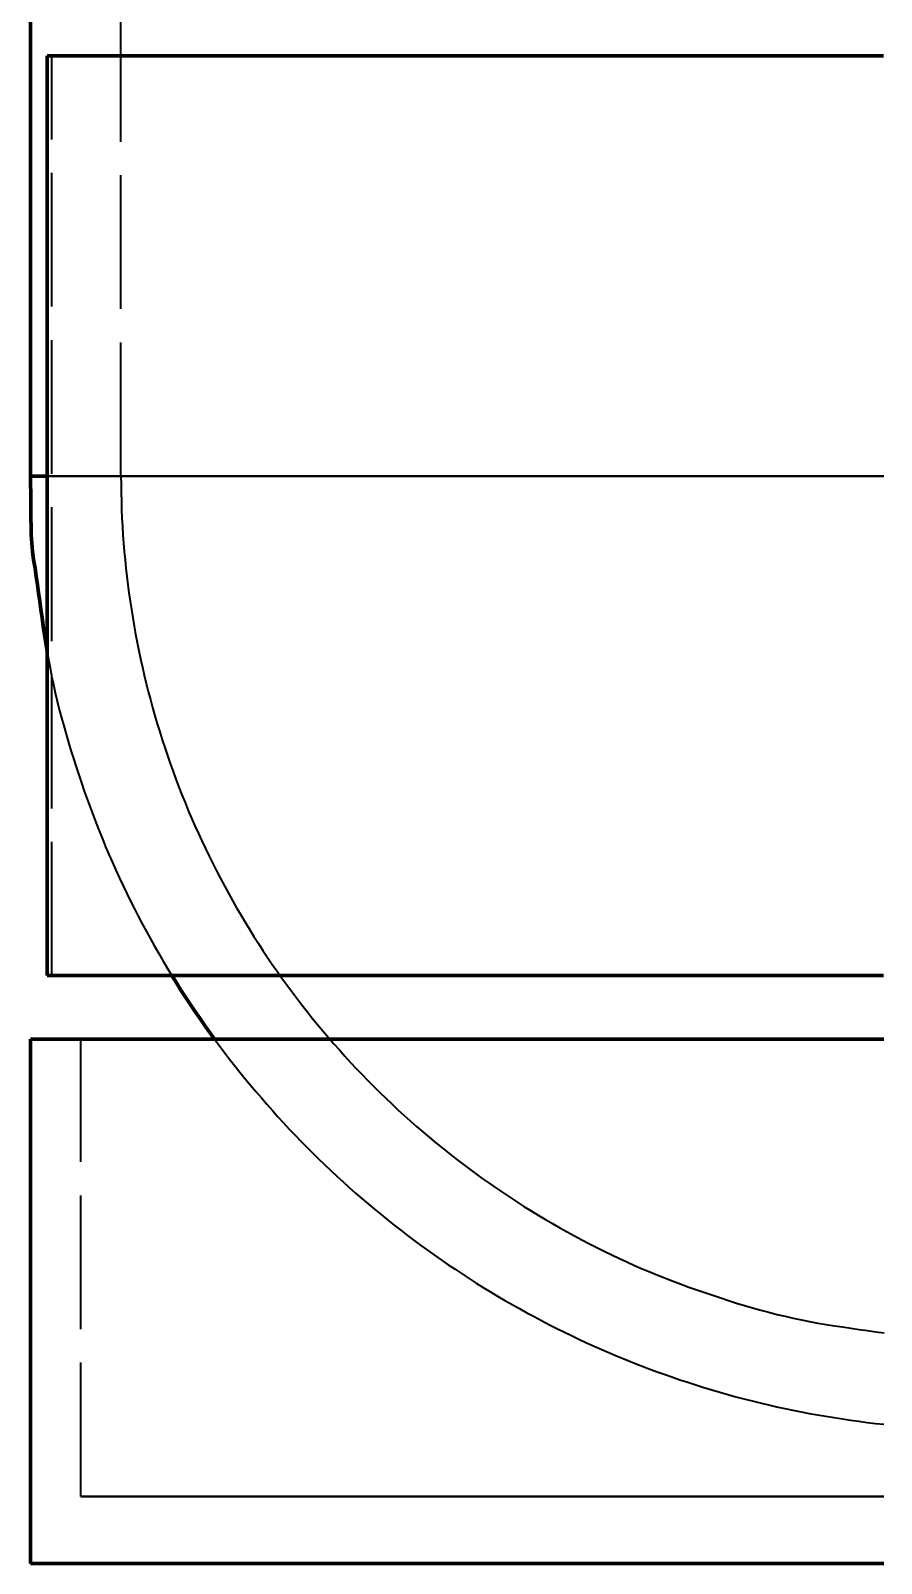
# Model space of a CAD drawing. Header units: millimetres. Extents: x 0 to 2382, y 0 to 420.
# Drawn here: x 295.99 to 321.42, y 135.95 to 181.77 of the extents above; entities that cross this region are included whole.
import ezdxf

# ---------------------------------------------------------------- set-up
doc = ezdxf.new("R2010")
doc.units = ezdxf.units.MM
doc.linetypes.add('IRAM-E-TRAZOS', pattern=[5, 4, -1])
doc.layers.add('01-VISIBLE', color=7, linetype='CONTINUOUS', lineweight=70)
doc.layers.add('02-OCULTA', color=4, linetype='IRAM-E-TRAZOS', lineweight=35)

msp = doc.modelspace()

# ---------------------------------------------------------------- linework, layer by layer
at = {"layer": '01-VISIBLE'}
for p, q in [((295.995, 168.451), (295.995, 248.76)), ((296.485, 153.521), (296.485, 181.021)), ((295.995, 135.951), (295.995, 151.626))]:
    msp.add_line(p, q, dxfattribs=at)
for points in [[(296.485, 181.021), (296.735, 181.021), (296.985, 181.021), (297.235, 181.021), (297.485, 181.021), (297.735, 181.021), (297.985, 181.021), (298.235, 181.021), (298.485, 181.021), (298.735, 181.021), (298.985, 181.021), (299.235, 181.021), (299.485, 181.021), (299.735, 181.021), (299.985, 181.021), (300.235, 181.021), (300.485, 181.021), (300.735, 181.021), (300.985, 181.021), (301.236, 181.021), (301.486, 181.021), (301.736, 181.021), (301.986, 181.021), (302.236, 181.021), (302.486, 181.021), (302.736, 181.021), (302.986, 181.021), (303.236, 181.021), (303.486, 181.021), (303.736, 181.021), (303.986, 181.021), (304.236, 181.021), (304.486, 181.021), (304.736, 181.021), (304.986, 181.021), (305.236, 181.021), (305.486, 181.021), (305.736, 181.021), (305.986, 181.021), (306.236, 181.021), (306.486, 181.021), (306.736, 181.021), (306.986, 181.021), (307.236, 181.021), (307.486, 181.021), (307.736, 181.021), (307.986, 181.021), (308.236, 181.021), (308.486, 181.021), (308.736, 181.021), (308.986, 181.021), (309.236, 181.021), (309.486, 181.021), (309.736, 181.021), (309.986, 181.021), (310.236, 181.021), (310.486, 181.021), (310.736, 181.021), (310.986, 181.021), (311.237, 181.021), (311.487, 181.021), (311.737, 181.021), (311.987, 181.021), (312.237, 181.021), (312.487, 181.021), (312.737, 181.021), (312.987, 181.021), (313.237, 181.021), (313.487, 181.021), (313.737, 181.021), (313.987, 181.021), (314.237, 181.021), (314.487, 181.021), (314.737, 181.021), (314.987, 181.021), (315.237, 181.021), (315.487, 181.021), (315.737, 181.021), (315.987, 181.021), (316.237, 181.021), (316.487, 181.021), (316.737, 181.021), (316.987, 181.021), (317.237, 181.021), (317.487, 181.021), (317.737, 181.021), (317.987, 181.021), (318.237, 181.021), (318.487, 181.021), (318.737, 181.021), (318.987, 181.021), (319.237, 181.021), (319.487, 181.021), (319.737, 181.021), (319.987, 181.021), (320.237, 181.021), (320.487, 181.021), (320.737, 181.021), (320.988, 181.021), (321.238, 181.021), (321.488, 181.021)], [(295.995, 168.451), (296.077, 168.451), (296.158, 168.451), (296.24, 168.451), (296.322, 168.451), (296.403, 168.451), (296.485, 168.451)], [(295.995, 168.451), (295.995, 168.201), (295.996, 167.95), (295.997, 167.7), (295.999, 167.45), (296.003, 167.199), (296.008, 166.949), (296.015, 166.698), (296.028, 166.448), (296.049, 166.199), (296.083, 165.951), (296.125, 165.704), (296.163, 165.456), (296.198, 165.208), (296.232, 164.96), (296.266, 164.712), (296.3, 164.464), (296.335, 164.216), (296.37, 163.968), (296.407, 163.72), (296.445, 163.472), (296.485, 163.225)], [(296.485, 153.521), (296.735, 153.521), (296.985, 153.521), (297.235, 153.521), (297.485, 153.521), (297.735, 153.521), (297.985, 153.521), (298.235, 153.521), (298.485, 153.521), (298.735, 153.521), (298.985, 153.521), (299.235, 153.521), (299.485, 153.521), (299.735, 153.521), (299.985, 153.521), (300.235, 153.521), (300.485, 153.521), (300.735, 153.521), (300.985, 153.521), (301.236, 153.521), (301.486, 153.521), (301.736, 153.521), (301.986, 153.521), (302.236, 153.521), (302.486, 153.521), (302.736, 153.521), (302.986, 153.521), (303.236, 153.521), (303.486, 153.521), (303.736, 153.521), (303.986, 153.521), (304.236, 153.521), (304.486, 153.521), (304.736, 153.521), (304.986, 153.521), (305.236, 153.521), (305.486, 153.521), (305.736, 153.521), (305.986, 153.521), (306.236, 153.521), (306.486, 153.521), (306.736, 153.521), (306.986, 153.521), (307.236, 153.521), (307.486, 153.521), (307.736, 153.521), (307.986, 153.521), (308.236, 153.521), (308.486, 153.521), (308.736, 153.521), (308.986, 153.521), (309.236, 153.521), (309.486, 153.521), (309.736, 153.521), (309.986, 153.521), (310.236, 153.521), (310.486, 153.521), (310.736, 153.521), (310.986, 153.521), (311.237, 153.521), (311.487, 153.521), (311.737, 153.521), (311.987, 153.521), (312.237, 153.521), (312.487, 153.521), (312.737, 153.521), (312.987, 153.521), (313.237, 153.521), (313.487, 153.521), (313.737, 153.521), (313.987, 153.521), (314.237, 153.521), (314.487, 153.521), (314.737, 153.521), (314.987, 153.521), (315.237, 153.521), (315.487, 153.521), (315.737, 153.521), (315.987, 153.521), (316.237, 153.521), (316.487, 153.521), (316.737, 153.521), (316.987, 153.521), (317.237, 153.521), (317.487, 153.521), (317.737, 153.521), (317.987, 153.521), (318.237, 153.521), (318.487, 153.521), (318.737, 153.521), (318.987, 153.521), (319.237, 153.521), (319.487, 153.521), (319.737, 153.521), (319.987, 153.521), (320.237, 153.521), (320.487, 153.521), (320.737, 153.521), (320.988, 153.521), (321.238, 153.521), (321.488, 153.521)], [(300.219, 153.521), (300.353, 153.305), (300.489, 153.091), (300.626, 152.878), (300.766, 152.666), (300.907, 152.456), (301.05, 152.246), (301.195, 152.038), (301.342, 151.832), (301.491, 151.626)], [(295.995, 151.626), (296.245, 151.626), (296.495, 151.626), (296.745, 151.626), (296.995, 151.626), (297.245, 151.626), (297.495, 151.626), (297.745, 151.626), (297.995, 151.626), (298.245, 151.626), (298.495, 151.626), (298.745, 151.626), (298.995, 151.626), (299.245, 151.626), (299.495, 151.626), (299.745, 151.626), (299.995, 151.626), (300.245, 151.626), (300.495, 151.626), (300.745, 151.626), (300.995, 151.626), (301.245, 151.626), (301.495, 151.626), (301.745, 151.626), (301.995, 151.626), (302.245, 151.626), (302.495, 151.626), (302.745, 151.626), (302.995, 151.626), (303.245, 151.626), (303.495, 151.626), (303.745, 151.626), (303.995, 151.626), (304.245, 151.626), (304.495, 151.626), (304.745, 151.626), (304.995, 151.626), (305.245, 151.626), (305.495, 151.626), (305.745, 151.626), (305.995, 151.626), (306.245, 151.626), (306.495, 151.626), (306.745, 151.626), (306.995, 151.626), (307.245, 151.626), (307.495, 151.626), (307.745, 151.626), (307.995, 151.626), (308.245, 151.626), (308.495, 151.626), (308.745, 151.626), (308.995, 151.626), (309.245, 151.626), (309.495, 151.626), (309.745, 151.626), (309.995, 151.626), (310.245, 151.626), (310.495, 151.626), (310.745, 151.626), (310.995, 151.626), (311.245, 151.626), (311.495, 151.626), (311.745, 151.626), (311.995, 151.626), (312.245, 151.626), (312.495, 151.626), (312.745, 151.626), (312.995, 151.626), (313.245, 151.626), (313.495, 151.626), (313.745, 151.626), (313.995, 151.626), (314.245, 151.626), (314.495, 151.626), (314.745, 151.626), (314.995, 151.626), (315.245, 151.626), (315.495, 151.626), (315.745, 151.626), (315.995, 151.626), (316.245, 151.626), (316.495, 151.626), (316.745, 151.626), (316.995, 151.626), (317.245, 151.626), (317.495, 151.626), (317.745, 151.626), (317.995, 151.626), (318.245, 151.626), (318.495, 151.626), (318.745, 151.626), (318.995, 151.626), (319.245, 151.626), (319.495, 151.626), (319.745, 151.626), (319.995, 151.626), (320.245, 151.626), (320.495, 151.626), (320.745, 151.626), (320.995, 151.626), (321.245, 151.626), (321.495, 151.626)], [(295.995, 135.951), (296.245, 135.951), (296.495, 135.951), (296.745, 135.951), (296.995, 135.951), (297.245, 135.951), (297.495, 135.951), (297.745, 135.951), (297.995, 135.951), (298.245, 135.951), (298.495, 135.951), (298.745, 135.951), (298.995, 135.951), (299.245, 135.951), (299.495, 135.951), (299.745, 135.951), (299.995, 135.951), (300.245, 135.951), (300.495, 135.951), (300.745, 135.951), (300.995, 135.951), (301.245, 135.951), (301.495, 135.951), (301.745, 135.951), (301.995, 135.951), (302.245, 135.951), (302.495, 135.951), (302.745, 135.951), (302.995, 135.951), (303.245, 135.951), (303.495, 135.951), (303.745, 135.951), (303.995, 135.951), (304.245, 135.951), (304.495, 135.951), (304.745, 135.951), (304.995, 135.951), (305.245, 135.951), (305.495, 135.951), (305.745, 135.951), (305.995, 135.951), (306.245, 135.951), (306.495, 135.951), (306.745, 135.951), (306.995, 135.951), (307.245, 135.951), (307.495, 135.951), (307.745, 135.951), (307.995, 135.951), (308.245, 135.951), (308.495, 135.951), (308.745, 135.951), (308.995, 135.951), (309.245, 135.951), (309.495, 135.951), (309.745, 135.951), (309.995, 135.951), (310.245, 135.951), (310.495, 135.951), (310.745, 135.951), (310.995, 135.951), (311.245, 135.951), (311.495, 135.951), (311.745, 135.951), (311.995, 135.951), (312.245, 135.951), (312.495, 135.951), (312.745, 135.951), (312.995, 135.951), (313.245, 135.951), (313.495, 135.951), (313.745, 135.951), (313.995, 135.951), (314.245, 135.951), (314.495, 135.951), (314.745, 135.951), (314.995, 135.951), (315.245, 135.951), (315.495, 135.951), (315.745, 135.951), (315.995, 135.951), (316.245, 135.951), (316.495, 135.951), (316.745, 135.951), (316.995, 135.951), (317.245, 135.951), (317.495, 135.951), (317.745, 135.951), (317.995, 135.951), (318.245, 135.951), (318.495, 135.951), (318.745, 135.951), (318.995, 135.951), (319.245, 135.951), (319.495, 135.951), (319.745, 135.951), (319.995, 135.951), (320.245, 135.951), (320.495, 135.951), (320.745, 135.951), (320.995, 135.951), (321.245, 135.951), (321.495, 135.951)]]:
    msp.add_lwpolyline(points, dxfattribs=at)
at = {"layer": '02-OCULTA'}
for p, q in [((298.695, 168.451), (298.695, 319.251)), ((296.632, 181.021), (296.485, 181.021)), ((296.632, 153.521), (296.632, 181.021)), ((296.632, 153.521), (296.485, 153.521)), ((297.495, 137.951), (297.495, 151.626))]:
    msp.add_line(p, q, dxfattribs=at)
for points in [[(296.632, 181.021), (296.883, 181.021), (297.134, 181.021), (297.385, 181.021), (297.636, 181.021), (297.887, 181.021), (298.138, 181.021), (298.389, 181.021), (298.64, 181.021), (298.891, 181.021), (299.142, 181.021), (299.393, 181.021), (299.644, 181.021), (299.895, 181.021), (300.147, 181.021), (300.398, 181.021), (300.649, 181.021), (300.9, 181.021), (301.151, 181.021), (301.402, 181.021), (301.653, 181.021), (301.904, 181.021), (302.155, 181.021), (302.406, 181.021), (302.657, 181.021), (302.908, 181.021), (303.159, 181.021), (303.41, 181.021), (303.661, 181.021), (303.912, 181.021), (304.164, 181.021), (304.415, 181.021), (304.666, 181.021), (304.917, 181.021), (305.168, 181.021), (305.419, 181.021), (305.67, 181.021), (305.921, 181.021), (306.172, 181.021), (306.423, 181.021), (306.674, 181.021), (306.925, 181.021), (307.176, 181.021), (307.427, 181.021), (307.678, 181.021), (307.929, 181.021), (308.181, 181.021), (308.432, 181.021), (308.683, 181.021), (308.934, 181.021), (309.185, 181.021), (309.436, 181.021), (309.687, 181.021), (309.938, 181.021), (310.189, 181.021), (310.44, 181.021), (310.691, 181.021), (310.942, 181.021), (311.193, 181.021), (311.444, 181.021), (311.695, 181.021), (311.946, 181.021), (312.198, 181.021), (312.449, 181.021), (312.7, 181.021), (312.951, 181.021), (313.202, 181.021), (313.453, 181.021), (313.704, 181.021), (313.955, 181.021), (314.206, 181.021), (314.457, 181.021), (314.708, 181.021), (314.959, 181.021), (315.21, 181.021), (315.461, 181.021), (315.712, 181.021), (315.963, 181.021), (316.215, 181.021), (316.466, 181.021), (316.717, 181.021), (316.968, 181.021), (317.219, 181.021), (317.47, 181.021), (317.721, 181.021), (317.972, 181.021), (318.223, 181.021), (318.474, 181.021), (318.725, 181.021), (318.976, 181.021), (319.227, 181.021), (319.478, 181.021), (319.729, 181.021), (319.981, 181.021), (320.232, 181.021), (320.483, 181.021), (320.734, 181.021), (320.985, 181.021), (321.236, 181.021), (321.487, 181.021)], [(321.495, 168.451), (321.245, 168.451), (320.995, 168.451), (320.745, 168.451), (320.495, 168.451), (320.245, 168.451), (319.995, 168.451), (319.745, 168.451), (319.495, 168.451), (319.245, 168.451), (318.995, 168.451), (318.745, 168.451), (318.495, 168.451), (318.245, 168.451), (317.995, 168.451), (317.745, 168.451), (317.495, 168.451), (317.245, 168.451), (316.995, 168.451), (316.745, 168.451), (316.495, 168.451), (316.245, 168.451), (315.995, 168.451), (315.745, 168.451), (315.495, 168.451), (315.245, 168.451), (314.995, 168.451), (314.745, 168.451), (314.495, 168.451), (314.245, 168.451), (313.995, 168.451), (313.745, 168.451), (313.495, 168.451), (313.245, 168.451), (312.995, 168.451), (312.745, 168.451), (312.495, 168.451), (312.245, 168.451), (311.995, 168.451), (311.745, 168.451), (311.495, 168.451), (311.245, 168.451), (310.995, 168.451), (310.745, 168.451), (310.495, 168.451), (310.245, 168.451), (309.995, 168.451), (309.745, 168.451), (309.495, 168.451), (309.245, 168.451), (308.995, 168.451), (308.745, 168.451), (308.495, 168.451), (308.245, 168.451), (307.995, 168.451), (307.745, 168.451), (307.495, 168.451), (307.245, 168.451), (306.995, 168.451), (306.745, 168.451), (306.495, 168.451), (306.245, 168.451), (305.995, 168.451), (305.745, 168.451), (305.495, 168.451), (305.245, 168.451), (304.995, 168.451), (304.745, 168.451), (304.495, 168.451), (304.245, 168.451), (303.995, 168.451), (303.745, 168.451), (303.495, 168.451), (303.245, 168.451), (302.995, 168.451), (302.745, 168.451), (302.495, 168.451), (302.245, 168.451), (301.995, 168.451), (301.745, 168.451), (301.495, 168.451), (301.245, 168.451), (300.995, 168.451), (300.745, 168.451), (300.495, 168.451), (300.245, 168.451), (299.995, 168.451), (299.745, 168.451), (299.495, 168.451), (299.245, 168.451), (298.995, 168.451), (298.745, 168.451), (298.495, 168.451), (298.245, 168.451), (297.995, 168.451), (297.745, 168.451), (297.495, 168.451), (297.245, 168.451), (296.995, 168.451), (296.745, 168.451), (296.495, 168.451), (296.245, 168.451), (295.995, 168.451)], [(296.485, 168.451), (296.735, 168.451), (296.985, 168.451), (297.235, 168.451), (297.485, 168.451), (297.735, 168.451), (297.985, 168.451), (298.235, 168.451), (298.485, 168.451), (298.735, 168.451), (298.985, 168.451), (299.235, 168.451), (299.485, 168.451), (299.735, 168.451), (299.985, 168.451), (300.235, 168.451), (300.485, 168.451), (300.735, 168.451), (300.985, 168.451), (301.236, 168.451), (301.486, 168.451), (301.736, 168.451), (301.986, 168.451), (302.236, 168.451), (302.486, 168.451), (302.736, 168.451), (302.986, 168.451), (303.236, 168.451), (303.486, 168.451), (303.736, 168.451), (303.986, 168.451), (304.236, 168.451), (304.486, 168.451), (304.736, 168.451), (304.986, 168.451), (305.236, 168.451), (305.486, 168.451), (305.736, 168.451), (305.986, 168.451), (306.236, 168.451), (306.486, 168.451), (306.736, 168.451), (306.986, 168.451), (307.236, 168.451), (307.486, 168.451), (307.736, 168.451), (307.986, 168.451), (308.236, 168.451), (308.486, 168.451), (308.736, 168.451), (308.986, 168.451), (309.236, 168.451), (309.486, 168.451), (309.736, 168.451), (309.986, 168.451), (310.236, 168.451), (310.486, 168.451), (310.736, 168.451), (310.986, 168.451), (311.237, 168.451), (311.487, 168.451), (311.737, 168.451), (311.987, 168.451), (312.237, 168.451), (312.487, 168.451), (312.737, 168.451), (312.987, 168.451), (313.237, 168.451), (313.487, 168.451), (313.737, 168.451), (313.987, 168.451), (314.237, 168.451), (314.487, 168.451), (314.737, 168.451), (314.987, 168.451), (315.237, 168.451), (315.487, 168.451), (315.737, 168.451), (315.987, 168.451), (316.237, 168.451), (316.487, 168.451), (316.737, 168.451), (316.987, 168.451), (317.237, 168.451), (317.487, 168.451), (317.737, 168.451), (317.987, 168.451), (318.237, 168.451), (318.487, 168.451), (318.737, 168.451), (318.987, 168.451), (319.237, 168.451), (319.487, 168.451), (319.737, 168.451), (319.987, 168.451), (320.237, 168.451), (320.487, 168.451), (320.737, 168.451), (320.988, 168.451), (321.238, 168.451), (321.488, 168.451)], [(321.489, 168.451), (321.239, 168.451), (320.988, 168.451), (320.738, 168.451), (320.487, 168.451), (320.237, 168.451), (319.986, 168.451), (319.736, 168.451), (319.485, 168.451), (319.235, 168.451), (318.984, 168.451), (318.734, 168.451), (318.483, 168.451), (318.233, 168.451), (317.982, 168.451), (317.732, 168.451), (317.481, 168.451), (317.231, 168.451), (316.98, 168.451), (316.73, 168.451), (316.479, 168.451), (316.229, 168.451), (315.978, 168.451), (315.728, 168.451), (315.478, 168.451), (315.227, 168.451), (314.977, 168.451), (314.726, 168.451), (314.476, 168.451), (314.225, 168.451), (313.975, 168.451), (313.724, 168.451), (313.474, 168.451), (313.223, 168.451), (312.973, 168.451), (312.722, 168.451), (312.472, 168.451), (312.221, 168.451), (311.971, 168.451), (311.72, 168.451), (311.47, 168.451), (311.219, 168.451), (310.969, 168.451), (310.718, 168.451), (310.468, 168.451), (310.217, 168.451), (309.967, 168.451), (309.716, 168.451), (309.466, 168.451), (309.215, 168.451), (308.965, 168.451), (308.714, 168.451), (308.464, 168.451), (308.213, 168.451), (307.963, 168.451), (307.712, 168.451), (307.462, 168.451), (307.212, 168.451), (306.961, 168.451), (306.711, 168.451), (306.46, 168.451), (306.21, 168.451), (305.959, 168.451), (305.709, 168.451), (305.458, 168.451), (305.208, 168.451), (304.957, 168.451), (304.707, 168.451), (304.456, 168.451), (304.206, 168.451), (303.955, 168.451), (303.705, 168.451), (303.454, 168.451), (303.204, 168.451), (302.953, 168.451), (302.703, 168.451), (302.452, 168.451), (302.202, 168.451), (301.951, 168.451), (301.701, 168.451), (301.45, 168.451), (301.2, 168.451), (300.949, 168.451), (300.699, 168.451), (300.448, 168.451), (300.198, 168.451), (299.947, 168.451), (299.697, 168.451), (299.446, 168.451), (299.196, 168.451), (298.945, 168.451), (298.695, 168.451)], [(298.695, 168.451), (298.945, 168.451), (299.196, 168.451), (299.446, 168.451), (299.697, 168.451), (299.947, 168.451), (300.198, 168.451), (300.448, 168.451), (300.699, 168.451), (300.949, 168.451), (301.2, 168.451), (301.45, 168.451), (301.701, 168.451), (301.951, 168.451), (302.202, 168.451), (302.452, 168.451), (302.703, 168.451), (302.953, 168.451), (303.204, 168.451), (303.454, 168.451), (303.705, 168.451), (303.955, 168.451), (304.206, 168.451), (304.456, 168.451), (304.707, 168.451), (304.957, 168.451), (305.208, 168.451), (305.458, 168.451), (305.709, 168.451), (305.959, 168.451), (306.21, 168.451), (306.46, 168.451), (306.711, 168.451), (306.961, 168.451), (307.212, 168.451), (307.462, 168.451), (307.712, 168.451), (307.963, 168.451), (308.213, 168.451), (308.464, 168.451), (308.714, 168.451), (308.965, 168.451), (309.215, 168.451), (309.466, 168.451), (309.716, 168.451), (309.967, 168.451), (310.217, 168.451), (310.468, 168.451), (310.718, 168.451), (310.969, 168.451), (311.219, 168.451), (311.47, 168.451), (311.72, 168.451), (311.971, 168.451), (312.221, 168.451), (312.472, 168.451), (312.722, 168.451), (312.973, 168.451), (313.223, 168.451), (313.474, 168.451), (313.724, 168.451), (313.975, 168.451), (314.225, 168.451), (314.476, 168.451), (314.726, 168.451), (314.977, 168.451), (315.227, 168.451), (315.478, 168.451), (315.728, 168.451), (315.978, 168.451), (316.229, 168.451), (316.479, 168.451), (316.73, 168.451), (316.98, 168.451), (317.231, 168.451), (317.481, 168.451), (317.732, 168.451), (317.982, 168.451), (318.233, 168.451), (318.483, 168.451), (318.734, 168.451), (318.984, 168.451), (319.235, 168.451), (319.485, 168.451), (319.736, 168.451), (319.986, 168.451), (320.237, 168.451), (320.487, 168.451), (320.738, 168.451), (320.988, 168.451), (321.239, 168.451), (321.489, 168.451)], [(298.695, 168.451), (298.696, 168.201), (298.7, 167.951), (298.706, 167.701), (298.714, 167.451), (298.725, 167.201), (298.739, 166.951), (298.754, 166.702), (298.773, 166.452), (298.793, 166.203), (298.816, 165.954), (298.842, 165.705), (298.87, 165.456), (298.9, 165.208), (298.932, 164.96), (298.968, 164.712), (299.005, 164.465), (299.045, 164.218), (299.087, 163.971), (299.132, 163.725), (299.179, 163.479), (299.228, 163.234), (299.28, 162.989), (299.334, 162.745), (299.391, 162.501), (299.449, 162.258), (299.511, 162.015), (299.574, 161.773), (299.64, 161.532), (299.708, 161.291), (299.779, 161.051), (299.852, 160.812), (299.927, 160.573), (300.005, 160.336), (300.085, 160.099), (300.167, 159.862), (300.251, 159.627), (300.338, 159.392), (300.427, 159.158), (300.518, 158.925), (300.612, 158.693), (300.707, 158.462), (300.805, 158.232), (300.906, 158.003), (301.008, 157.774), (301.113, 157.547), (301.219, 157.321), (301.328, 157.096), (301.44, 156.872), (301.553, 156.649), (301.669, 156.427), (301.786, 156.206), (301.906, 155.986), (302.028, 155.768), (302.152, 155.551), (302.278, 155.335), (302.406, 155.12), (302.537, 154.906), (302.669, 154.694), (302.804, 154.483), (302.94, 154.273), (303.078, 154.065), (303.219, 153.858), (303.362, 153.652), (303.506, 153.448), (303.652, 153.245), (303.801, 153.044), (303.951, 152.844), (304.104, 152.645), (304.258, 152.448), (304.414, 152.253), (304.572, 152.059), (304.732, 151.867), (304.894, 151.676), (305.057, 151.486), (305.223, 151.299), (305.39, 151.113), (305.559, 150.928), (305.73, 150.745), (305.902, 150.564), (306.077, 150.385), (306.253, 150.207), (306.43, 150.031), (306.61, 149.857), (306.791, 149.684), (306.974, 149.513), (307.158, 149.344), (307.344, 149.177), (307.532, 149.012), (307.721, 148.848), (307.912, 148.687), (308.105, 148.527), (308.299, 148.369), (308.494, 148.212), (308.691, 148.058), (308.89, 147.906), (309.09, 147.756), (309.291, 147.607), (309.494, 147.461), (309.698, 147.316), (309.904, 147.174), (310.111, 147.033), (310.319, 146.895), (310.529, 146.759), (310.74, 146.624), (310.952, 146.492), (311.166, 146.362), (311.381, 146.234), (311.597, 146.107), (311.814, 145.983), (312.032, 145.861), (312.252, 145.741), (312.473, 145.624), (312.695, 145.508), (312.917, 145.394), (313.141, 145.283), (313.367, 145.174), (313.593, 145.067), (313.82, 144.962), (314.048, 144.86), (314.278, 144.76), (314.508, 144.662), (314.739, 144.567), (314.972, 144.475), (315.205, 144.384), (315.439, 144.296), (315.674, 144.21), (315.91, 144.126), (316.146, 144.044), (316.383, 143.964), (316.621, 143.885), (316.859, 143.808), (317.098, 143.734), (317.337, 143.661), (317.577, 143.59), (317.818, 143.523), (318.059, 143.457), (318.302, 143.395), (318.545, 143.337), (318.789, 143.281), (319.034, 143.229), (319.279, 143.181), (319.525, 143.136), (319.772, 143.094), (320.019, 143.054), (320.266, 143.017), (320.514, 142.98), (320.761, 142.944), (321.009, 142.91), (321.257, 142.877), (321.505, 142.843)], [(296.485, 163.225), (296.528, 162.974), (296.574, 162.723), (296.622, 162.472), (296.674, 162.223), (296.73, 161.974), (296.788, 161.725), (296.85, 161.478), (296.915, 161.231), (296.983, 160.985), (297.053, 160.74), (297.125, 160.495), (297.199, 160.251), (297.275, 160.008), (297.354, 159.765), (297.434, 159.523), (297.515, 159.281), (297.599, 159.04), (297.684, 158.8), (297.771, 158.56), (297.859, 158.321), (297.95, 158.082), (298.043, 157.845), (298.138, 157.608), (298.236, 157.372), (298.336, 157.138), (298.438, 156.904), (298.542, 156.671), (298.649, 156.439), (298.757, 156.208), (298.868, 155.979), (298.981, 155.75), (299.096, 155.522), (299.213, 155.296), (299.332, 155.07), (299.453, 154.845), (299.576, 154.622), (299.701, 154.399), (299.827, 154.178), (299.956, 153.958), (300.087, 153.739), (300.219, 153.521)], [(296.632, 153.521), (296.883, 153.521), (297.134, 153.521), (297.385, 153.521), (297.636, 153.521), (297.887, 153.521), (298.138, 153.521), (298.389, 153.521), (298.64, 153.521), (298.891, 153.521), (299.142, 153.521), (299.393, 153.521), (299.644, 153.521), (299.895, 153.521), (300.147, 153.521), (300.398, 153.521), (300.649, 153.521), (300.9, 153.521), (301.151, 153.521), (301.402, 153.521), (301.653, 153.521), (301.904, 153.521), (302.155, 153.521), (302.406, 153.521), (302.657, 153.521), (302.908, 153.521), (303.159, 153.521), (303.41, 153.521), (303.661, 153.521), (303.912, 153.521), (304.164, 153.521), (304.415, 153.521), (304.666, 153.521), (304.917, 153.521), (305.168, 153.521), (305.419, 153.521), (305.67, 153.521), (305.921, 153.521), (306.172, 153.521), (306.423, 153.521), (306.674, 153.521), (306.925, 153.521), (307.176, 153.521), (307.427, 153.521), (307.678, 153.521), (307.929, 153.521), (308.181, 153.521), (308.432, 153.521), (308.683, 153.521), (308.934, 153.521), (309.185, 153.521), (309.436, 153.521), (309.687, 153.521), (309.938, 153.521), (310.189, 153.521), (310.44, 153.521), (310.691, 153.521), (310.942, 153.521), (311.193, 153.521), (311.444, 153.521), (311.695, 153.521), (311.946, 153.521), (312.198, 153.521), (312.449, 153.521), (312.7, 153.521), (312.951, 153.521), (313.202, 153.521), (313.453, 153.521), (313.704, 153.521), (313.955, 153.521), (314.206, 153.521), (314.457, 153.521), (314.708, 153.521), (314.959, 153.521), (315.21, 153.521), (315.461, 153.521), (315.712, 153.521), (315.963, 153.521), (316.215, 153.521), (316.466, 153.521), (316.717, 153.521), (316.968, 153.521), (317.219, 153.521), (317.47, 153.521), (317.721, 153.521), (317.972, 153.521), (318.223, 153.521), (318.474, 153.521), (318.725, 153.521), (318.976, 153.521), (319.227, 153.521), (319.478, 153.521), (319.729, 153.521), (319.981, 153.521), (320.232, 153.521), (320.483, 153.521), (320.734, 153.521), (320.985, 153.521), (321.236, 153.521), (321.487, 153.521)], [(321.495, 151.626), (321.245, 151.626), (320.995, 151.626), (320.745, 151.626), (320.495, 151.626), (320.245, 151.626), (319.995, 151.626), (319.745, 151.626), (319.495, 151.626), (319.245, 151.626), (318.995, 151.626), (318.745, 151.626), (318.495, 151.626), (318.245, 151.626), (317.995, 151.626), (317.745, 151.626), (317.495, 151.626), (317.245, 151.626), (316.995, 151.626), (316.745, 151.626), (316.495, 151.626), (316.245, 151.626), (315.995, 151.626), (315.745, 151.626), (315.495, 151.626), (315.245, 151.626), (314.995, 151.626), (314.745, 151.626), (314.495, 151.626), (314.245, 151.626), (313.995, 151.626), (313.745, 151.626), (313.495, 151.626), (313.245, 151.626), (312.995, 151.626), (312.745, 151.626), (312.495, 151.626), (312.245, 151.626), (311.995, 151.626), (311.745, 151.626), (311.495, 151.626), (311.245, 151.626), (310.995, 151.626), (310.745, 151.626), (310.495, 151.626), (310.245, 151.626), (309.995, 151.626), (309.745, 151.626), (309.495, 151.626), (309.245, 151.626), (308.995, 151.626), (308.745, 151.626), (308.495, 151.626), (308.245, 151.626), (307.995, 151.626), (307.745, 151.626), (307.495, 151.626), (307.245, 151.626), (306.995, 151.626), (306.745, 151.626), (306.495, 151.626), (306.245, 151.626), (305.995, 151.626), (305.745, 151.626), (305.495, 151.626), (305.245, 151.626), (304.995, 151.626), (304.745, 151.626), (304.495, 151.626), (304.245, 151.626), (303.995, 151.626), (303.745, 151.626), (303.495, 151.626), (303.245, 151.626), (302.995, 151.626), (302.745, 151.626), (302.495, 151.626), (302.245, 151.626), (301.995, 151.626), (301.745, 151.626), (301.495, 151.626), (301.245, 151.626), (300.995, 151.626), (300.745, 151.626), (300.495, 151.626), (300.245, 151.626), (299.995, 151.626), (299.745, 151.626), (299.495, 151.626), (299.245, 151.626), (298.995, 151.626), (298.745, 151.626), (298.495, 151.626), (298.245, 151.626), (297.995, 151.626), (297.745, 151.626), (297.495, 151.626), (297.245, 151.626), (296.995, 151.626), (296.745, 151.626), (296.495, 151.626), (296.245, 151.626), (295.995, 151.626)], [(321.495, 151.626), (321.245, 151.626), (320.995, 151.626), (320.745, 151.626), (320.495, 151.626), (320.245, 151.626), (319.995, 151.626), (319.745, 151.626), (319.495, 151.626), (319.245, 151.626), (318.995, 151.626), (318.745, 151.626), (318.495, 151.626), (318.245, 151.626), (317.995, 151.626), (317.745, 151.626), (317.495, 151.626), (317.245, 151.626), (316.995, 151.626), (316.745, 151.626), (316.495, 151.626), (316.245, 151.626), (315.995, 151.626), (315.745, 151.626), (315.495, 151.626), (315.245, 151.626), (314.995, 151.626), (314.745, 151.626), (314.495, 151.626), (314.245, 151.626), (313.995, 151.626), (313.745, 151.626), (313.495, 151.626), (313.245, 151.626), (312.995, 151.626), (312.745, 151.626), (312.495, 151.626), (312.245, 151.626), (311.995, 151.626), (311.745, 151.626), (311.495, 151.626), (311.245, 151.626), (310.995, 151.626), (310.745, 151.626), (310.495, 151.626), (310.245, 151.626), (309.995, 151.626), (309.745, 151.626), (309.495, 151.626), (309.245, 151.626), (308.995, 151.626), (308.745, 151.626), (308.495, 151.626), (308.245, 151.626), (307.995, 151.626), (307.745, 151.626), (307.495, 151.626), (307.245, 151.626), (306.995, 151.626), (306.745, 151.626), (306.495, 151.626), (306.245, 151.626), (305.995, 151.626), (305.745, 151.626), (305.495, 151.626), (305.245, 151.626), (304.995, 151.626), (304.745, 151.626), (304.495, 151.626), (304.245, 151.626), (303.995, 151.626), (303.745, 151.626), (303.495, 151.626), (303.245, 151.626), (302.995, 151.626), (302.745, 151.626), (302.495, 151.626), (302.245, 151.626), (301.995, 151.626), (301.745, 151.626), (301.495, 151.626), (301.245, 151.626), (300.995, 151.626), (300.745, 151.626), (300.495, 151.626), (300.245, 151.626), (299.995, 151.626), (299.745, 151.626), (299.495, 151.626), (299.245, 151.626), (298.995, 151.626), (298.745, 151.626), (298.495, 151.626), (298.245, 151.626), (297.995, 151.626), (297.745, 151.626), (297.495, 151.626)], [(297.495, 151.626), (297.745, 151.626), (297.995, 151.626), (298.245, 151.626), (298.495, 151.626), (298.745, 151.626), (298.995, 151.626), (299.245, 151.626), (299.495, 151.626), (299.745, 151.626), (299.995, 151.626), (300.245, 151.626), (300.495, 151.626), (300.745, 151.626), (300.995, 151.626), (301.245, 151.626), (301.495, 151.626), (301.745, 151.626), (301.995, 151.626), (302.245, 151.626), (302.495, 151.626), (302.745, 151.626), (302.995, 151.626), (303.245, 151.626), (303.495, 151.626), (303.745, 151.626), (303.995, 151.626), (304.245, 151.626), (304.495, 151.626), (304.745, 151.626), (304.995, 151.626), (305.245, 151.626), (305.495, 151.626), (305.745, 151.626), (305.995, 151.626), (306.245, 151.626), (306.495, 151.626), (306.745, 151.626), (306.995, 151.626), (307.245, 151.626), (307.495, 151.626), (307.745, 151.626), (307.995, 151.626), (308.245, 151.626), (308.495, 151.626), (308.745, 151.626), (308.995, 151.626), (309.245, 151.626), (309.495, 151.626), (309.745, 151.626), (309.995, 151.626), (310.245, 151.626), (310.495, 151.626), (310.745, 151.626), (310.995, 151.626), (311.245, 151.626), (311.495, 151.626), (311.745, 151.626), (311.995, 151.626), (312.245, 151.626), (312.495, 151.626), (312.745, 151.626), (312.995, 151.626), (313.245, 151.626), (313.495, 151.626), (313.745, 151.626), (313.995, 151.626), (314.245, 151.626), (314.495, 151.626), (314.745, 151.626), (314.995, 151.626), (315.245, 151.626), (315.495, 151.626), (315.745, 151.626), (315.995, 151.626), (316.245, 151.626), (316.495, 151.626), (316.745, 151.626), (316.995, 151.626), (317.245, 151.626), (317.495, 151.626), (317.745, 151.626), (317.995, 151.626), (318.245, 151.626), (318.495, 151.626), (318.745, 151.626), (318.995, 151.626), (319.245, 151.626), (319.495, 151.626), (319.745, 151.626), (319.995, 151.626), (320.245, 151.626), (320.495, 151.626), (320.745, 151.626), (320.995, 151.626), (321.245, 151.626), (321.495, 151.626)], [(301.491, 151.626), (301.64, 151.425), (301.79, 151.225), (301.942, 151.027), (302.096, 150.829), (302.252, 150.633), (302.409, 150.439), (302.568, 150.246), (302.729, 150.054), (302.891, 149.863), (303.055, 149.675), (303.221, 149.487), (303.388, 149.301), (303.557, 149.116), (303.727, 148.933), (303.9, 148.752), (304.073, 148.572), (304.249, 148.393), (304.425, 148.216), (304.604, 148.041), (304.784, 147.867), (304.965, 147.695), (305.148, 147.524), (305.333, 147.355), (305.519, 147.188), (305.706, 147.022), (305.895, 146.858), (306.085, 146.695), (306.277, 146.535), (306.47, 146.376), (306.664, 146.218), (306.86, 146.063), (307.057, 145.909), (307.256, 145.756), (307.456, 145.606), (307.657, 145.457), (307.86, 145.31), (308.063, 145.165), (308.268, 145.022), (308.475, 144.88), (308.682, 144.741), (308.891, 144.603), (309.101, 144.467), (309.312, 144.332), (309.524, 144.2), (309.738, 144.07), (309.952, 143.941), (310.168, 143.814), (310.385, 143.689), (310.603, 143.566), (310.822, 143.445), (311.042, 143.326), (311.263, 143.209), (311.485, 143.094), (311.708, 142.981), (311.932, 142.87), (312.157, 142.76), (312.383, 142.653), (312.61, 142.548), (312.838, 142.444), (313.067, 142.343), (313.297, 142.244), (313.527, 142.146), (313.758, 142.051), (313.991, 141.958), (314.224, 141.867), (314.457, 141.778), (314.692, 141.691), (314.927, 141.605), (315.163, 141.523), (315.4, 141.442), (315.637, 141.363), (315.876, 141.286), (316.114, 141.211), (316.354, 141.139), (316.594, 141.069), (316.835, 141), (317.076, 140.934), (317.318, 140.87), (317.56, 140.808), (317.803, 140.748), (318.046, 140.691), (318.29, 140.635), (318.535, 140.582), (318.78, 140.53), (319.025, 140.481), (319.271, 140.434), (319.517, 140.39), (319.763, 140.347), (320.01, 140.307), (320.258, 140.268), (320.505, 140.232), (320.753, 140.198), (321.001, 140.166), (321.25, 140.137), (321.498, 140.109)], [(321.495, 137.951), (321.245, 137.951), (320.995, 137.951), (320.745, 137.951), (320.495, 137.951), (320.245, 137.951), (319.995, 137.951), (319.745, 137.951), (319.495, 137.951), (319.245, 137.951), (318.995, 137.951), (318.745, 137.951), (318.495, 137.951), (318.245, 137.951), (317.995, 137.951), (317.745, 137.951), (317.495, 137.951), (317.245, 137.951), (316.995, 137.951), (316.745, 137.951), (316.495, 137.951), (316.245, 137.951), (315.995, 137.951), (315.745, 137.951), (315.495, 137.951), (315.245, 137.951), (314.995, 137.951), (314.745, 137.951), (314.495, 137.951), (314.245, 137.951), (313.995, 137.951), (313.745, 137.951), (313.495, 137.951), (313.245, 137.951), (312.995, 137.951), (312.745, 137.951), (312.495, 137.951), (312.245, 137.951), (311.995, 137.951), (311.745, 137.951), (311.495, 137.951), (311.245, 137.951), (310.995, 137.951), (310.745, 137.951), (310.495, 137.951), (310.245, 137.951), (309.995, 137.951), (309.745, 137.951), (309.495, 137.951), (309.245, 137.951), (308.995, 137.951), (308.745, 137.951), (308.495, 137.951), (308.245, 137.951), (307.995, 137.951), (307.745, 137.951), (307.495, 137.951), (307.245, 137.951), (306.995, 137.951), (306.745, 137.951), (306.495, 137.951), (306.245, 137.951), (305.995, 137.951), (305.745, 137.951), (305.495, 137.951), (305.245, 137.951), (304.995, 137.951), (304.745, 137.951), (304.495, 137.951), (304.245, 137.951), (303.995, 137.951), (303.745, 137.951), (303.495, 137.951), (303.245, 137.951), (302.995, 137.951), (302.745, 137.951), (302.495, 137.951), (302.245, 137.951), (301.995, 137.951), (301.745, 137.951), (301.495, 137.951), (301.245, 137.951), (300.995, 137.951), (300.745, 137.951), (300.495, 137.951), (300.245, 137.951), (299.995, 137.951), (299.745, 137.951), (299.495, 137.951), (299.245, 137.951), (298.995, 137.951), (298.745, 137.951), (298.495, 137.951), (298.245, 137.951), (297.995, 137.951), (297.745, 137.951), (297.495, 137.951)], [(297.495, 137.951), (297.745, 137.951), (297.995, 137.951), (298.245, 137.951), (298.495, 137.951), (298.745, 137.951), (298.995, 137.951), (299.245, 137.951), (299.495, 137.951), (299.745, 137.951), (299.995, 137.951), (300.245, 137.951), (300.495, 137.951), (300.745, 137.951), (300.995, 137.951), (301.245, 137.951), (301.495, 137.951), (301.745, 137.951), (301.995, 137.951), (302.245, 137.951), (302.495, 137.951), (302.745, 137.951), (302.995, 137.951), (303.245, 137.951), (303.495, 137.951), (303.745, 137.951), (303.995, 137.951), (304.245, 137.951), (304.495, 137.951), (304.745, 137.951), (304.995, 137.951), (305.245, 137.951), (305.495, 137.951), (305.745, 137.951), (305.995, 137.951), (306.245, 137.951), (306.495, 137.951), (306.745, 137.951), (306.995, 137.951), (307.245, 137.951), (307.495, 137.951), (307.745, 137.951), (307.995, 137.951), (308.245, 137.951), (308.495, 137.951), (308.745, 137.951), (308.995, 137.951), (309.245, 137.951), (309.495, 137.951), (309.745, 137.951), (309.995, 137.951), (310.245, 137.951), (310.495, 137.951), (310.745, 137.951), (310.995, 137.951), (311.245, 137.951), (311.495, 137.951), (311.745, 137.951), (311.995, 137.951), (312.245, 137.951), (312.495, 137.951), (312.745, 137.951), (312.995, 137.951), (313.245, 137.951), (313.495, 137.951), (313.745, 137.951), (313.995, 137.951), (314.245, 137.951), (314.495, 137.951), (314.745, 137.951), (314.995, 137.951), (315.245, 137.951), (315.495, 137.951), (315.745, 137.951), (315.995, 137.951), (316.245, 137.951), (316.495, 137.951), (316.745, 137.951), (316.995, 137.951), (317.245, 137.951), (317.495, 137.951), (317.745, 137.951), (317.995, 137.951), (318.245, 137.951), (318.495, 137.951), (318.745, 137.951), (318.995, 137.951), (319.245, 137.951), (319.495, 137.951), (319.745, 137.951), (319.995, 137.951), (320.245, 137.951), (320.495, 137.951), (320.745, 137.951), (320.995, 137.951), (321.245, 137.951), (321.495, 137.951)], [(321.495, 135.951), (321.245, 135.951), (320.995, 135.951), (320.745, 135.951), (320.495, 135.951), (320.245, 135.951), (319.995, 135.951), (319.745, 135.951), (319.495, 135.951), (319.245, 135.951), (318.995, 135.951), (318.745, 135.951), (318.495, 135.951), (318.245, 135.951), (317.995, 135.951), (317.745, 135.951), (317.495, 135.951), (317.245, 135.951), (316.995, 135.951), (316.745, 135.951), (316.495, 135.951), (316.245, 135.951), (315.995, 135.951), (315.745, 135.951), (315.495, 135.951), (315.245, 135.951), (314.995, 135.951), (314.745, 135.951), (314.495, 135.951), (314.245, 135.951), (313.995, 135.951), (313.745, 135.951), (313.495, 135.951), (313.245, 135.951), (312.995, 135.951), (312.745, 135.951), (312.495, 135.951), (312.245, 135.951), (311.995, 135.951), (311.745, 135.951), (311.495, 135.951), (311.245, 135.951), (310.995, 135.951), (310.745, 135.951), (310.495, 135.951), (310.245, 135.951), (309.995, 135.951), (309.745, 135.951), (309.495, 135.951), (309.245, 135.951), (308.995, 135.951), (308.745, 135.951), (308.495, 135.951), (308.245, 135.951), (307.995, 135.951), (307.745, 135.951), (307.495, 135.951), (307.245, 135.951), (306.995, 135.951), (306.745, 135.951), (306.495, 135.951), (306.245, 135.951), (305.995, 135.951), (305.745, 135.951), (305.495, 135.951), (305.245, 135.951), (304.995, 135.951), (304.745, 135.951), (304.495, 135.951), (304.245, 135.951), (303.995, 135.951), (303.745, 135.951), (303.495, 135.951), (303.245, 135.951), (302.995, 135.951), (302.745, 135.951), (302.495, 135.951), (302.245, 135.951), (301.995, 135.951), (301.745, 135.951), (301.495, 135.951), (301.245, 135.951), (300.995, 135.951), (300.745, 135.951), (300.495, 135.951), (300.245, 135.951), (299.995, 135.951), (299.745, 135.951), (299.495, 135.951), (299.245, 135.951), (298.995, 135.951), (298.745, 135.951), (298.495, 135.951), (298.245, 135.951), (297.995, 135.951), (297.745, 135.951), (297.495, 135.951), (297.245, 135.951), (296.995, 135.951), (296.745, 135.951), (296.495, 135.951), (296.245, 135.951), (295.995, 135.951)]]:
    msp.add_lwpolyline(points, dxfattribs=at)

doc.saveas('drawing.dxf')
